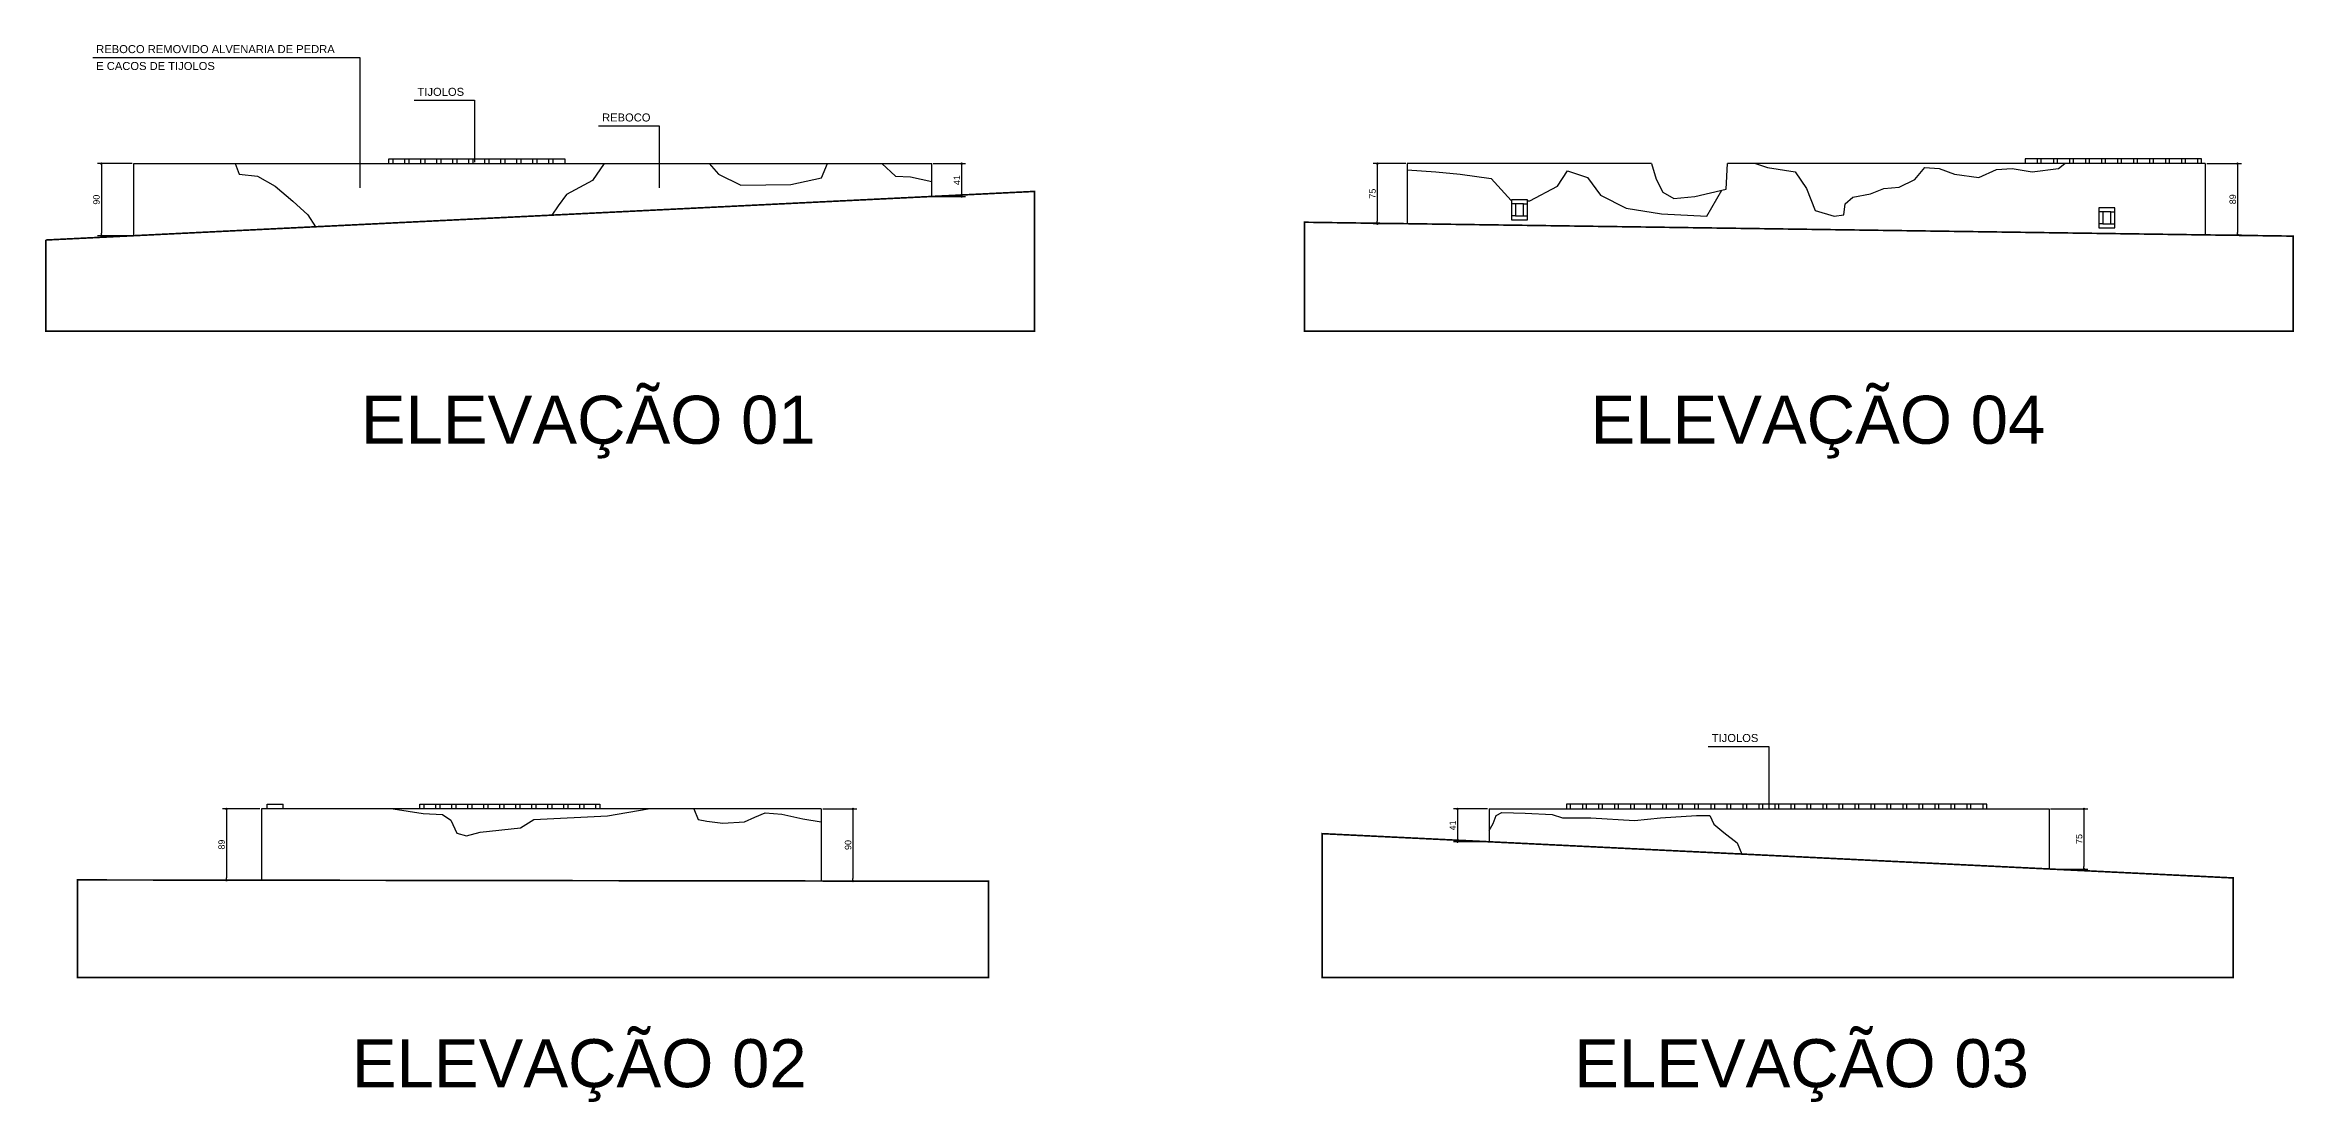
# Model space of a CAD drawing. Extents: x -35835 to -2852, y -1941 to 14855.
# Drawn here: x -5663 to -2852, y -1941 to -621 of the extents above; entities that cross this region are included whole.
import ezdxf

# ---------------------------------------------------------------- set-up
doc = ezdxf.new("R2010")
doc.units = 0
doc.header["$PDMODE"] = 35
doc.layers.get('0').update_dxf_attribs({"linetype": 'CONTINUOUS'})
doc.layers.get('DEFPOINTS').update_dxf_attribs({"linetype": 'CONTINUOUS'})
for name, color, linetype in [('COTA', 7, 'CONTINUOUS'), ('PAREDE', 7, 'CONTINUOUS'), ('PAREDE_FINA', 7, 'CONTINUOUS')]:
    doc.layers.add(name, color=color, linetype=linetype)
doc.styles.add('TEXTO', font='ARIAL.TTF')
doc.dimstyles.new('COTA', dxfattribs={"dimtxt": 8, "dimasz": 3, "dimexe": 5, "dimexo": 2, "dimgap": 2, "dimtad": 1, "dimdec": 1, "dimdsep": 46, "dimtxsty": 'TEXTO', "dimblk1": 'DOT', "dimblk2": 'DOT', "dimsah": 1, "dimcen": 0, "dimclrd": 256, "dimclre": 256, "dimclrt": 256, "dimadec": 0, "dimazin": 0, "dimtfac": 1, "dimtdec": 4, "dimtmove": 0, "dimatfit": 3, "dimldrblk": 'DOT', "dimfxl": 1, "dimtolj": 1, "dimtzin": 0, "dimarcsym": 0})

# ---------------------------------------------------------------- blocks, each defined once
blk = doc.blocks.new('_DOT')
at = {"color": 0, "linetype": 'ByBlock'}
blk.add_line((-0.5, 0), (-1, 0), dxfattribs=at)
at = {"color": 0, "linetype": 'ByBlock', "const_width": 0.5}
blk.add_lwpolyline([(-0.25, 0, 1), (0.25, 0, 1)], format="xyb", close=True, dxfattribs=at)
blk = doc.blocks.new('*D32')
at = {"layer": 'COTA', "lineweight": -2}
for p, q in [((-5553.6, -768.8), (-5597.1, -768.8)), ((-5592.1, -771.8), (-5592.1, -855.8)), ((-5553.6, -858.8), (-5597.1, -858.8))]:
    blk.add_line(p, q, dxfattribs=at)
at = {"layer": 'DEFPOINTS', "color": 0}
for p in [(-5551.6, -768.8), (-5592.1, -858.8), (-5551.6, -858.8)]:
    blk.add_point(p, dxfattribs=at)
at = {"layer": 'COTA', "lineweight": -2, "xscale": 3, "yscale": 3, "zscale": 3}
for p, rotation in [((-5592.1, -768.8), 90), ((-5592.1, -858.8), 270)]:
    blk.add_blockref('_DOT', p, dxfattribs=dict(at, rotation=rotation))
at = {"layer": 'COTA', "insert": (-5598.2, -813.8), "char_height": 8, "attachment_point": 5, "rotation": 90, "style": 'TEXTO'}
blk.add_mtext('\\A1;90', dxfattribs=at)
blk = doc.blocks.new('*D33')
at = {"layer": 'COTA', "lineweight": -2}
for p, q in [((-4552.6, -768.8), (-4512.1, -768.8)), ((-4517.1, -771.8), (-4517.1, -806.8)), ((-4552.6, -809.8), (-4512.1, -809.8))]:
    blk.add_line(p, q, dxfattribs=at)
at = {"layer": 'DEFPOINTS', "color": 0}
for p in [(-4554.6, -768.8), (-4554.6, -809.8), (-4517.1, -809.8)]:
    blk.add_point(p, dxfattribs=at)
at = {"layer": 'COTA', "lineweight": -2, "xscale": 3, "yscale": 3, "zscale": 3}
for p, rotation in [((-4517.1, -768.8), 90), ((-4517.1, -809.8), 270)]:
    blk.add_blockref('_DOT', p, dxfattribs=dict(at, rotation=rotation))
at = {"layer": 'COTA', "insert": (-4523.1, -789.3), "char_height": 8, "attachment_point": 5, "rotation": 90, "style": 'TEXTO'}
blk.add_mtext('\\A1;41', dxfattribs=at)
blk = doc.blocks.new('*D34')
at = {"layer": 'COTA', "lineweight": -2}
for p, q in [((-5394, -1575), (-5440.7, -1575)), ((-5435.7, -1578), (-5435.7, -1661)), ((-5394, -1664), (-5440.7, -1664))]:
    blk.add_line(p, q, dxfattribs=at)
at = {"layer": 'DEFPOINTS', "color": 0}
for p in [(-5392, -1575), (-5435.7, -1664), (-5392, -1664)]:
    blk.add_point(p, dxfattribs=at)
at = {"layer": 'COTA', "lineweight": -2, "xscale": 3, "yscale": 3, "zscale": 3}
for p, rotation in [((-5435.7, -1575), 90), ((-5435.7, -1664), 270)]:
    blk.add_blockref('_DOT', p, dxfattribs=dict(at, rotation=rotation))
at = {"layer": 'COTA', "insert": (-5441.8, -1619.5), "char_height": 8, "attachment_point": 5, "rotation": 90, "style": 'TEXTO'}
blk.add_mtext('\\A1;89', dxfattribs=at)
blk = doc.blocks.new('*D35')
at = {"layer": 'COTA', "lineweight": -2}
for p, q in [((-4690.5, -1575), (-4647.9, -1575)), ((-4652.9, -1578), (-4652.9, -1662)), ((-4690.5, -1665), (-4647.9, -1665))]:
    blk.add_line(p, q, dxfattribs=at)
at = {"layer": 'DEFPOINTS', "color": 0}
for p in [(-4692.5, -1575), (-4692.5, -1665), (-4652.9, -1665)]:
    blk.add_point(p, dxfattribs=at)
at = {"layer": 'COTA', "lineweight": -2, "xscale": 3, "yscale": 3, "zscale": 3}
for p, rotation in [((-4652.9, -1575), 90), ((-4652.9, -1665), 270)]:
    blk.add_blockref('_DOT', p, dxfattribs=dict(at, rotation=rotation))
at = {"layer": 'COTA', "insert": (-4659, -1620), "char_height": 8, "attachment_point": 5, "rotation": 90, "style": 'TEXTO'}
blk.add_mtext('\\A1;90', dxfattribs=at)
blk = doc.blocks.new('*D36')
at = {"layer": 'COTA', "lineweight": -2}
for p, q in [((-2961.2, -768.8), (-2917.7, -768.8)), ((-2922.7, -771.8), (-2922.7, -854.8)), ((-2961.2, -857.8), (-2917.7, -857.8))]:
    blk.add_line(p, q, dxfattribs=at)
at = {"layer": 'DEFPOINTS', "color": 0}
for p in [(-2963.2, -768.8), (-2963.2, -857.8), (-2922.7, -857.8)]:
    blk.add_point(p, dxfattribs=at)
at = {"layer": 'COTA', "lineweight": -2, "xscale": 3, "yscale": 3, "zscale": 3}
for p, rotation in [((-2922.7, -768.8), 90), ((-2922.7, -857.8), 270)]:
    blk.add_blockref('_DOT', p, dxfattribs=dict(at, rotation=rotation))
at = {"layer": 'COTA', "insert": (-2928.8, -813.3), "char_height": 8, "attachment_point": 5, "rotation": 90, "style": 'TEXTO'}
blk.add_mtext('\\A1;89', dxfattribs=at)
blk = doc.blocks.new('*D37')
at = {"layer": 'COTA', "lineweight": -2}
for p, q in [((-3962.2, -768.8), (-4002.7, -768.8)), ((-3997.7, -771.8), (-3997.7, -840.8)), ((-3962.2, -843.8), (-4002.7, -843.8))]:
    blk.add_line(p, q, dxfattribs=at)
at = {"layer": 'DEFPOINTS', "color": 0}
for p in [(-3960.2, -768.8), (-3997.7, -843.8), (-3960.2, -843.8)]:
    blk.add_point(p, dxfattribs=at)
at = {"layer": 'COTA', "lineweight": -2, "xscale": 3, "yscale": 3, "zscale": 3}
for p, rotation in [((-3997.7, -768.8), 90), ((-3997.7, -843.8), 270)]:
    blk.add_blockref('_DOT', p, dxfattribs=dict(at, rotation=rotation))
at = {"layer": 'COTA', "insert": (-4003.7, -806.3), "char_height": 8, "attachment_point": 5, "rotation": 90, "style": 'TEXTO'}
blk.add_mtext('\\A1;75', dxfattribs=at)
blk = doc.blocks.new('*D38')
at = {"layer": 'COTA', "lineweight": -2}
for p, q in [((-3156.4, -1575), (-3109.7, -1575)), ((-3114.7, -1578), (-3114.7, -1647)), ((-3156.4, -1650), (-3109.7, -1650))]:
    blk.add_line(p, q, dxfattribs=at)
at = {"layer": 'DEFPOINTS', "color": 0}
for p in [(-3158.4, -1575), (-3158.4, -1650), (-3114.7, -1650)]:
    blk.add_point(p, dxfattribs=at)
at = {"layer": 'COTA', "lineweight": -2, "xscale": 3, "yscale": 3, "zscale": 3}
for p, rotation in [((-3114.7, -1575), 90), ((-3114.7, -1650), 270)]:
    blk.add_blockref('_DOT', p, dxfattribs=dict(at, rotation=rotation))
at = {"layer": 'COTA', "insert": (-3120.8, -1612.5), "char_height": 8, "attachment_point": 5, "rotation": 90, "style": 'TEXTO'}
blk.add_mtext('\\A1;75', dxfattribs=at)
blk = doc.blocks.new('*D39')
at = {"layer": 'COTA', "lineweight": -2}
for p, q in [((-3859.9, -1575), (-3902.5, -1575)), ((-3897.5, -1578), (-3897.5, -1613)), ((-3859.9, -1616), (-3902.5, -1616))]:
    blk.add_line(p, q, dxfattribs=at)
at = {"layer": 'DEFPOINTS', "color": 0}
for p in [(-3857.9, -1575), (-3897.5, -1616), (-3857.9, -1616)]:
    blk.add_point(p, dxfattribs=at)
at = {"layer": 'COTA', "lineweight": -2, "xscale": 3, "yscale": 3, "zscale": 3}
for p, rotation in [((-3897.5, -1575), 90), ((-3897.5, -1616), 270)]:
    blk.add_blockref('_DOT', p, dxfattribs=dict(at, rotation=rotation))
at = {"layer": 'COTA', "insert": (-3903.5, -1595.5), "char_height": 8, "attachment_point": 5, "rotation": 90, "style": 'TEXTO'}
blk.add_mtext('\\A1;41', dxfattribs=at)

msp = doc.modelspace()

# ---------------------------------------------------------------- linework, layer by layer
at = {"layer": 'PAREDE', "const_width": 2}
msp.add_lwpolyline([(-5661.53, -864.2), (-4425.94, -803.47), (-4425.94, -977.92), (-5661.53, -977.92), (-5661.53, -864.05)], dxfattribs=at)
for points in [[(-2853.23, -859.34), (-4088.82, -841.99), (-4088.82, -977.92), (-2853.23, -977.92)], [(-4066.78, -1605.8), (-2928.32, -1661.13), (-2928.32, -1785.41), (-4066.78, -1785.41)], [(-5622.06, -1663.62), (-5622.06, -1785.41), (-4483.6, -1785.41), (-4483.6, -1665.25)]]:
    msp.add_lwpolyline(points, close=True, dxfattribs=at)
at = {"layer": 'PAREDE_FINA'}
for points in [[(-5602.84, -636.31), (-5268.97, -636.31), (-5268.97, -798.82)], [(-5201.37, -689.69), (-5125.89, -689.69), (-5125.89, -766.79)], [(-4970.74, -721.71), (-4895.26, -721.71), (-4895.26, -798.82)], [(-5551.56, -768.8), (-4554.56, -768.8)], [(-5551.56, -858.8), (-5551.56, -768.8)], [(-5424.69, -768.8), (-5419.95, -781.94), (-5396.78, -784.26), (-5374.77, -797), (-5352.76, -815.53), (-5334.22, -832.9), (-5324.6, -847.64)], [(-5232.8, -768.8), (-5232.8, -762.82)], [(-5232.8, -762.87), (-5012.8, -762.87), (-5012.8, -768.88)], [(-5227.8, -762.82), (-5227.8, -768.8)], [(-5212.8, -768.8), (-5212.8, -762.82)], [(-5207.8, -762.82), (-5207.8, -768.8)], [(-5192.8, -768.8), (-5192.8, -762.82)], [(-5187.8, -762.82), (-5187.8, -768.8)], [(-5172.8, -768.82), (-5172.8, -762.85)], [(-5167.8, -762.85), (-5167.8, -768.83)], [(-5152.8, -768.82), (-5152.8, -762.85)], [(-5147.8, -762.85), (-5147.8, -768.83)], [(-5132.8, -768.82), (-5132.8, -762.85)], [(-5127.8, -762.85), (-5127.8, -768.83)], [(-5112.8, -768.82), (-5112.8, -762.85)], [(-5107.8, -762.85), (-5107.8, -768.83)], [(-5092.8, -768.85), (-5092.8, -762.87)], [(-5087.8, -762.87), (-5087.8, -768.86)], [(-5072.8, -768.85), (-5072.8, -762.87)], [(-5067.8, -762.87), (-5067.8, -768.86)], [(-5052.8, -768.85), (-5052.8, -762.87)], [(-5047.8, -762.87), (-5047.8, -768.86)], [(-5032.8, -768.85), (-5032.8, -762.87)], [(-4963.82, -768.8), (-4978.54, -790.05), (-5010.98, -807.42), (-5021.4, -821.32), (-5029.28, -833.13)], [(-5027.8, -762.87), (-5027.8, -768.86)], [(-4832.74, -768.8), (-4820.97, -781.94), (-4793.16, -795.84), (-4730.6, -794.68), (-4692.37, -786.58), (-4684.84, -768.8)], [(-4616.87, -768.8), (-4599.68, -784.26), (-4581.15, -785.42), (-4554.56, -791.11)], [(-4554.56, -809.8), (-4554.56, -768.8)], [(-3655.21, -768.8), (-3960.21, -768.8)], [(-3960.21, -768.8), (-3960.21, -843.8)], [(-3960.21, -776.63), (-3924.58, -779), (-3894.17, -781.76), (-3855.47, -787.29), (-3830.59, -814.68), (-3830.21, -814.69)], [(-3810.21, -815.06), (-3807.1, -815.12), (-3772.54, -796.96), (-3760.1, -777.62), (-3735.22, -785.91), (-3718.64, -808.01), (-3686.85, -824.59), (-3642.62, -831.5), (-3585.95, -834.26), (-3567.05, -802.03)], [(-3655.21, -768.8), (-3649.12, -788.15), (-3641.08, -804.23), (-3627.28, -812.28), (-3600.85, -809.98), (-3561.76, -800.79), (-3560.21, -768.8)], [(-2963.21, -768.8), (-3560.21, -768.8)], [(-3525.02, -768.8), (-3509.94, -773.47), (-3475.38, -779), (-3461.56, -799.72), (-3450.5, -827.35), (-3427.01, -834.26), (-3414.57, -832.88), (-3413.19, -819.06), (-3403.51, -810.77), (-3381.4, -806.63), (-3364.81, -799.72), (-3345.46, -798.34), (-3326.11, -788.67), (-3313.67, -773.47), (-3295.7, -774.85), (-3276.35, -781.76), (-3245.95, -785.91), (-3223.83, -776.24), (-3204.48, -774.85), (-3179.6, -779), (-3146.43, -774.85), (-3138.72, -768.8)], [(-2967.98, -762.87), (-3187.98, -762.87), (-3187.98, -768.88)], [(-3172.98, -762.87), (-3172.98, -768.86)], [(-3167.98, -768.85), (-3167.98, -762.87)], [(-3152.98, -762.87), (-3152.98, -768.86)], [(-3147.98, -768.85), (-3147.98, -762.87)], [(-3132.98, -762.87), (-3132.98, -768.86)], [(-3127.98, -768.85), (-3127.98, -762.87)], [(-3112.98, -762.87), (-3112.98, -768.86)], [(-3107.98, -768.85), (-3107.98, -762.87)], [(-3092.98, -762.85), (-3092.98, -768.83)], [(-3087.98, -768.82), (-3087.98, -762.85)], [(-3072.98, -762.85), (-3072.98, -768.83)], [(-3067.98, -768.82), (-3067.98, -762.85)], [(-3052.98, -762.85), (-3052.98, -768.83)], [(-3047.98, -768.82), (-3047.98, -762.85)], [(-3032.98, -762.85), (-3032.98, -768.83)], [(-3027.98, -768.82), (-3027.98, -762.85)], [(-3012.98, -762.82), (-3012.98, -768.8)], [(-3007.98, -768.8), (-3007.98, -762.82)], [(-2992.98, -762.82), (-2992.98, -768.8)], [(-2987.98, -768.8), (-2987.98, -762.82)], [(-2972.98, -762.82), (-2972.98, -768.8)], [(-2967.98, -768.8), (-2967.98, -762.82)], [(-2963.21, -768.8), (-2963.21, -857.8)], [(-3825.21, -818.8), (-3830.21, -818.8)], [(-3825.21, -833.8), (-3830.21, -833.8)], [(-3815.21, -818.8), (-3810.21, -818.8)], [(-3815.21, -833.8), (-3810.21, -833.8)], [(-3091.21, -828.8), (-3096.21, -828.8)], [(-3081.21, -828.8), (-3076.21, -828.8)], [(-3091.21, -843.8), (-3096.21, -843.8)], [(-3081.21, -843.8), (-3076.21, -843.8)], [(-3584.08, -1496.92), (-3508.61, -1496.92), (-3508.61, -1574.03)], [(-5384.92, -1574.98), (-5384.92, -1569)], [(-5384.92, -1569.06), (-5364.92, -1569.06)], [(-5364.92, -1575.01), (-5364.92, -1569.03)], [(-5194.22, -1574.98), (-5194.22, -1569)], [(-5194.22, -1569.06), (-4969.22, -1569.11)], [(-5189.22, -1569), (-5189.22, -1574.99)], [(-5174.22, -1575.01), (-5174.22, -1569.03)], [(-5169.22, -1569.03), (-5169.22, -1575.02)], [(-5154.22, -1575.01), (-5154.22, -1569.03)], [(-5149.22, -1569.03), (-5149.22, -1575.02)], [(-5134.22, -1575.01), (-5134.22, -1569.03)], [(-5129.22, -1569.03), (-5129.22, -1575.02)], [(-5114.22, -1575.01), (-5114.22, -1569.03)], [(-5109.22, -1569.03), (-5109.22, -1575.02)], [(-5094.22, -1575.01), (-5094.22, -1569.03)], [(-5089.22, -1569.03), (-5089.22, -1575.02)], [(-5074.22, -1575.01), (-5074.22, -1569.03)], [(-5069.22, -1569.03), (-5069.22, -1575.02)], [(-5054.22, -1575.04), (-5054.22, -1569.06)], [(-5049.22, -1569.06), (-5049.22, -1575.05)], [(-5034.22, -1575.04), (-5034.22, -1569.06)], [(-5029.22, -1569.06), (-5029.22, -1575.05)], [(-5014.22, -1575.04), (-5014.22, -1569.06)], [(-5009.22, -1569.06), (-5009.22, -1575.05)], [(-4994.22, -1575.04), (-4994.22, -1569.06)], [(-4989.22, -1569.06), (-4989.22, -1575.05)], [(-4974.22, -1575.07), (-4974.22, -1569.09)], [(-4969.22, -1569.09), (-4969.22, -1575.07)], [(-3236.16, -1569.03), (-3761.16, -1569.15)], [(-3761.16, -1569.15), (-3761.16, -1575.13)], [(-3756.16, -1575.12), (-3756.16, -1569.15)], [(-3741.16, -1569.15), (-3741.16, -1575.13)], [(-3736.16, -1575.12), (-3736.16, -1569.15)], [(-3721.16, -1569.12), (-3721.16, -1575.1)], [(-3716.16, -1575.1), (-3716.16, -1569.12)], [(-3701.16, -1569.12), (-3701.16, -1575.1)], [(-3696.16, -1575.1), (-3696.16, -1569.12)], [(-3681.16, -1569.12), (-3681.16, -1575.1)], [(-3676.16, -1575.1), (-3676.16, -1569.12)], [(-3661.16, -1569.12), (-3661.16, -1575.1)], [(-3656.16, -1575.1), (-3656.16, -1569.12)], [(-3641.16, -1569.09), (-3641.16, -1575.07)], [(-3636.16, -1575.07), (-3636.16, -1569.09)], [(-3621.16, -1569.09), (-3621.16, -1575.07)], [(-3616.16, -1575.07), (-3616.16, -1569.09)], [(-3601.16, -1569.09), (-3601.16, -1575.07)], [(-3596.16, -1575.07), (-3596.16, -1569.09)], [(-3581.16, -1569.09), (-3581.16, -1575.07)], [(-3576.16, -1575.07), (-3576.16, -1569.09)], [(-3561.16, -1569.06), (-3561.16, -1575.05)], [(-3556.16, -1575.04), (-3556.16, -1569.06)], [(-3541.16, -1569.06), (-3541.16, -1575.05)], [(-3536.16, -1575.04), (-3536.16, -1569.06)], [(-3521.16, -1569.06), (-3521.16, -1575.05)], [(-3516.16, -1575.04), (-3516.16, -1569.06)], [(-3501.16, -1569.06), (-3501.16, -1575.05)], [(-3496.16, -1575.04), (-3496.16, -1569.06)], [(-3481.16, -1569.03), (-3481.16, -1575.02)], [(-3476.16, -1575.01), (-3476.16, -1569.03)], [(-3461.16, -1569.03), (-3461.16, -1575.02)], [(-3456.16, -1575.01), (-3456.16, -1569.03)], [(-3441.16, -1569.03), (-3441.16, -1575.02)], [(-3436.16, -1575.01), (-3436.16, -1569.03)], [(-3421.16, -1569.03), (-3421.16, -1575.02)], [(-3416.16, -1575.01), (-3416.16, -1569.03)], [(-3401.16, -1569.03), (-3401.16, -1575.02)], [(-3396.16, -1575.01), (-3396.16, -1569.03)], [(-3381.16, -1569.03), (-3381.16, -1575.02)], [(-3376.16, -1575.01), (-3376.16, -1569.03)], [(-3361.16, -1569), (-3361.16, -1574.99)], [(-3356.16, -1574.98), (-3356.16, -1569)], [(-3341.16, -1569), (-3341.16, -1574.99)], [(-3336.16, -1574.98), (-3336.16, -1569)], [(-3321.16, -1569), (-3321.16, -1574.99)], [(-3316.16, -1574.98), (-3316.16, -1569)], [(-3301.16, -1569), (-3301.16, -1574.99)], [(-3296.16, -1574.98), (-3296.16, -1569)], [(-3281.16, -1568.97), (-3281.16, -1574.96)], [(-3276.16, -1574.95), (-3276.16, -1568.97)], [(-3261.16, -1568.97), (-3261.16, -1574.96)], [(-3256.16, -1574.95), (-3256.16, -1568.97)], [(-3241.16, -1568.97), (-3241.16, -1574.96)], [(-3236.16, -1574.95), (-3236.16, -1568.97)], [(-4692.51, -1574.95), (-5392, -1574.95)], [(-5392, -1574.95), (-5392, -1663.95)], [(-5227.56, -1574.95), (-5190.01, -1580.56), (-5165.98, -1582.06), (-5155.47, -1588.82), (-5147.96, -1605.33), (-5135.95, -1608.33), (-5118.68, -1603.83), (-5068.38, -1598.57), (-5051.86, -1588.07), (-4959.52, -1583.56), (-4908.9, -1574.95)], [(-4851.61, -1574.95), (-4846.15, -1588.07), (-4835.64, -1590.32), (-4815.37, -1592.57), (-4788.34, -1591.07), (-4775.57, -1585.06), (-4762.81, -1579.81), (-4741.79, -1581.31), (-4715.51, -1587.32), (-4692.51, -1590.97)], [(-4692.51, -1574.95), (-4692.51, -1664.95)], [(-3857.88, -1574.95), (-3158.38, -1574.95)], [(-3857.88, -1574.95), (-3857.88, -1615.95)], [(-3857.88, -1602.04), (-3852.92, -1593.04), (-3849.13, -1583.19), (-3842.31, -1579.41), (-3812.75, -1580.16), (-3779.4, -1581.68), (-3766.51, -1586.23), (-3730.88, -1586.23), (-3676.3, -1589.26), (-3643.71, -1586.23), (-3598.98, -1583.19), (-3582.31, -1583.19), (-3577, -1593.8), (-3564.87, -1604.41), (-3548.2, -1617.29), (-3542.4, -1631.29)], [(-3158.38, -1574.95), (-3158.38, -1649.95)]]:
    msp.add_lwpolyline(points, dxfattribs=at)
for points in [[(-3810.21, -813.8), (-3830.21, -813.8), (-3830.21, -838.8), (-3810.21, -838.8)], [(-3815.21, -818.8), (-3825.21, -818.8), (-3825.21, -833.8), (-3815.21, -833.8)], [(-3076.21, -823.8), (-3096.21, -823.8), (-3096.21, -848.8), (-3076.21, -848.8)], [(-3081.21, -828.8), (-3091.21, -828.8), (-3091.21, -843.8), (-3081.21, -843.8)]]:
    msp.add_lwpolyline(points, close=True, dxfattribs=at)

# ---------------------------------------------------------------- texts
at = {"layer": 'PAREDE_FINA', "style": 'TEXTO'}
for s, height, p in [('REBOCO REMOVIDO ALVENARIA DE PEDRA', 10, (-5598.54, -630.7)), ('E CACOS DE TIJOLOS', 10, (-5598.54, -651.8)), ('TIJOLOS', 10, (-5197.06, -684.08)), ('REBOCO', 10, (-4966.43, -716.11)), ('ELEVAÇÃO 01', 60, (-5267.86, -1118.74)), ('ELEVAÇÃO 04', 60, (-3731.39, -1118.74)), ('TIJOLOS', 10, (-3579.78, -1491.31)), ('ELEVAÇÃO 02', 60, (-5279.13, -1922.58)), ('ELEVAÇÃO 03', 60, (-3751.81, -1922.58))]:
    msp.add_text(s, height=height, dxfattribs=at).set_placement(p)

# ---------------------------------------------------------------- dimensions: what is measured, and where the dimension line sits
at = {"layer": 'COTA'}
for base, p1, p2, picture, middle in [((-5592.07, -858.8), (-5551.56, -768.8), (-5551.56, -858.8), '*D32', (-5598.16, -813.8)), ((-4517.1, -809.8), (-4554.56, -768.8), (-4554.56, -809.8), '*D33', (-4523.12, -789.3)), ((-3997.66, -843.8), (-3960.21, -768.8), (-3960.21, -843.8), '*D37', (-4003.73, -806.3)), ((-2922.69, -857.8), (-2963.21, -768.8), (-2963.21, -857.8), '*D36', (-2928.78, -813.3)), ((-5435.7, -1663.95), (-5392, -1574.95), (-5392, -1663.95), '*D34', (-5441.78, -1619.45)), ((-4652.92, -1664.95), (-4692.51, -1574.95), (-4692.51, -1664.95), '*D35', (-4659, -1619.95)), ((-3897.47, -1615.95), (-3857.88, -1574.95), (-3857.88, -1615.95), '*D39', (-3903.48, -1595.45)), ((-3114.68, -1649.95), (-3158.38, -1574.95), (-3158.38, -1649.95), '*D38', (-3120.75, -1612.45))]:
    dim = msp.add_linear_dim(base=base, p1=p1, p2=p2, angle=90, dimstyle='COTA', dxfattribs=at)
    dim.commit()
    dim.dimension.update_dxf_attribs({"geometry": picture, "text_midpoint": middle})

doc.saveas('drawing.dxf')
